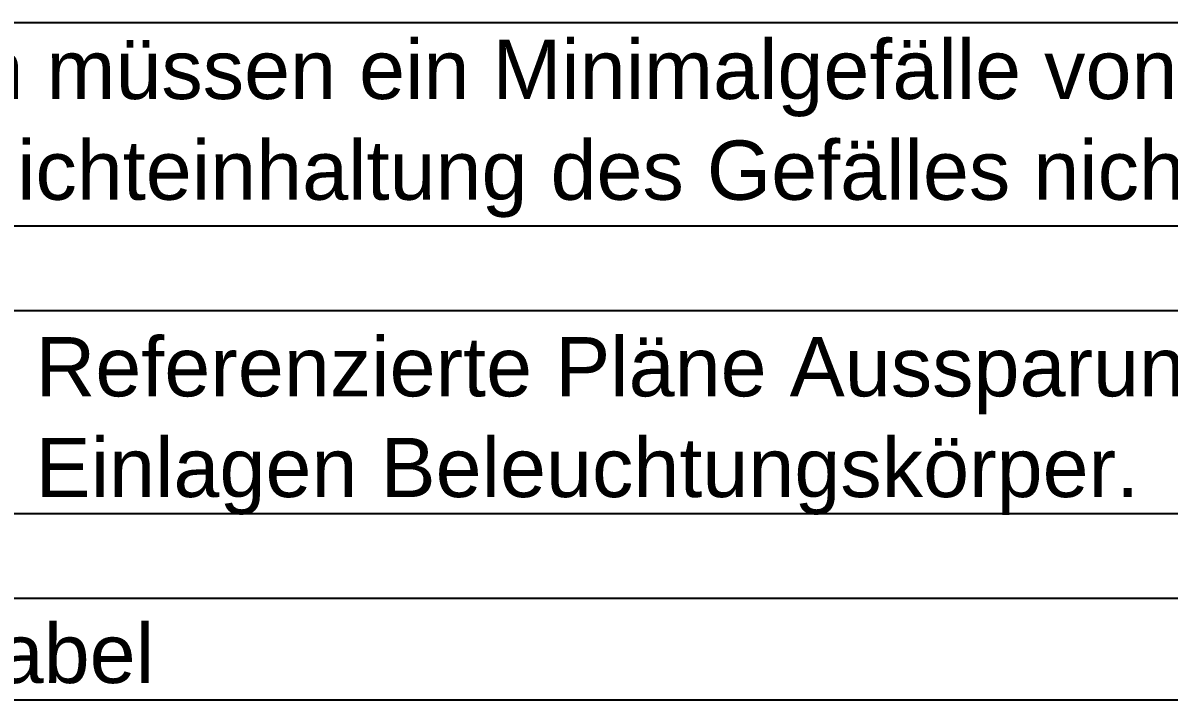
# Model space of a CAD drawing. Extents: x 885 to 2021, y 330 to 1122.
# Drawn here: x 1775.8 to 1843.5, y 670.7 to 710.7 of the extents above; entities that cross this region are included whole.
import ezdxf

# ---------------------------------------------------------------- set-up
doc = ezdxf.new("R2010")
doc.units = 0
doc.layers.get('0').update_dxf_attribs({"lineweight": 25})
doc.layers.add('GP_Kopf', color=7, linetype='Continuous', lineweight=25, true_color=0xffff80)
doc.styles.get("Standard").update_dxf_attribs({"font": 'arial.ttf'})

msp = doc.modelspace()

# ---------------------------------------------------------------- linework, layer by layer
at = {"color": 0, "linetype": 'ByBlock', "lineweight": -2, "ltscale": 0.25}
for p, q in [((1928.868, 710.674), (1728.868, 710.674)), ((1928.868, 698.674), (1728.868, 698.674)), ((1928.868, 693.675), (1728.868, 693.675)), ((1928.868, 681.675), (1728.868, 681.675)), ((1928.868, 676.675), (1728.868, 676.675)), ((1928.868, 670.675), (1728.868, 670.675))]:
    msp.add_line(p, q, dxfattribs=at)

# ---------------------------------------------------------------- texts
at = {"layer": 'GP_Kopf'}
for s, p in [('Sämtliche Einlagen müssen ein Minimalgefälle von 1%%% aufweisen. Der Fachingenieur', (1733.958, 706.178)), ('kann für allfällige Nichteinhaltung des Gefälles nicht belangt werden.', (1733.853, 700.228)), ('Referenzierte Pläne Aussparungen HLSE; Einlagen Lüftung und', (1776.524, 688.615)), ('Einlagen Beleuchtungskörper.', (1776.521, 682.665)), ('Deckenstärke: variabel', (1733.8, 671.68))]:
    msp.add_text(s, height=3.5, dxfattribs=at).set_placement(p)

doc.saveas('drawing.dxf')
